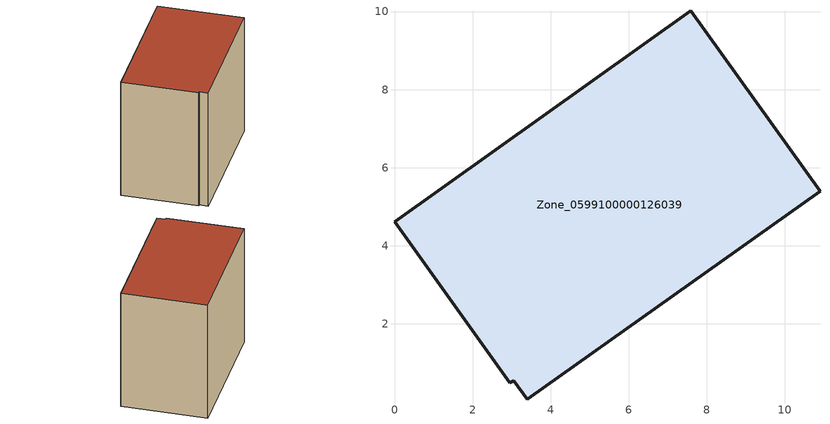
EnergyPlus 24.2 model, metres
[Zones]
Zone_0599100000126039
 floor ground (C_G): 3.4,0.07 3.06,0.54 2.96,0.49 0,4.62 7.59,10.02 10.9,5.39 z0
 wall outside (C_F): 7.59,10.02 0,4.62 2.96,0.49 3.06,0.54 3.4,0.07 10.9,5.39 7.59,10.02 z0:8.47
 roof outside (C_R): 3.06,0.54 3.4,0.07 10.9,5.39 7.59,10.02 0,4.62 2.96,0.49 z8.47
[BUILDING]
Pand.0599100000126039: North Axis=0; Terrain=City; Loads Convergence Tolerance Value=0.04; Temperature Convergence Tolerance Value=0.4; Solar Distribution=FullExterior; Maximum Number of Warmup Days=25; Minimum Number of Warmup Days=1
[Site:Location]
Rotterdam.The.Hague.AP_ZH_NLD Design_Conditions: Latitude=51.96; Longitude=4.45; Time Zone=1; Elevation=-4.5
[SITE:GROUNDTEMPERATURE:BUILDINGSURFACE]
18, 18, 18, 18, 18, 18, 18, 18, 18, 18, 18, 18
[MATERIAL] Thermal Absorptance=0.9; Solar Absorptance=0.7; Visible Absorptance=0.7
Name | Roughness | Thickness | Conductivity | Density | Specific Heat
G.TI.1975-1991 | MediumSmooth | 0.15 | 0.288461 | 540 | 1210
F.TI.1975-1991 | Rough | 0.3 | 0.230769 | 1920 | 840
R.TI.1975-1991 | MediumRough | 0.2 | 0.153846 | 1500 | 1000
[CONSTRUCTION]
C_G: G.TI.1975-1991
C_F: F.TI.1975-1991
C_R: R.TI.1975-1991
[ZONE]
Zone_0599100000126039: Type=1; Multiplier=1; Ceiling Height=Autocalculate; Volume=Autocalculate; Floor Area=autocalculate; Part of Total Floor Area=Yes
[ZONEINFILTRATION:DESIGNFLOWRATE]
Infil_Zone_0599100000126039: Zone or ZoneList or Space or SpaceList=Zone_0599100000126039; Schedule=AlwaysOn; Design Flow Rate Calculation Method=Flow/Area; Flow Rate per Floor Area=0.003; Constant Term Coefficient=1; Temperature Term Coefficient=0; Velocity Term Coefficient=0; Velocity Squared Term Coefficient=0
[HVACTEMPLATE:ZONE:IDEALLOADSAIRSYSTEM]
Zone_0599100000126039: Maximum Heating Supply Air Temperature=50; Minimum Cooling Supply Air Temperature=13; Maximum Heating Supply Air Humidity Ratio=0.0156; Minimum Cooling Supply Air Humidity Ratio=0.0077; Heating Limit=NoLimit; Cooling Limit=NoLimit; Dehumidification Control Type=ConstantSensibleHeatRatio; Cooling Sensible Heat Ratio=0.7; Dehumidification Setpoint=60; Humidification Control Type=None; Humidification Setpoint=30; Outdoor Air Method=None; Outdoor Air Flow Rate per Person=0.00944; Outdoor Air Flow Rate per Zone Floor Area=0; Outdoor Air Flow Rate per Zone=0; Demand Controlled Ventilation Type=None; Outdoor Air Economizer Type=NoEconomizer; Heat Recovery Type=None; Sensible Heat Recovery Effectiveness=0.7; Latent Heat Recovery Effectiveness=0.65
[ZONECONTROL:THERMOSTAT]
ThermostatControl_Zone_0599100000126039: Zone or ZoneList=Zone_0599100000126039; Control Type Schedule=DualSetpointControlType; Control 1=Thermostat_Zone_0599100000126039; Temperature Difference Between Cutout And Setpoint=0
[THERMOSTATSETPOINT:DUALSETPOINT]
Thermostat_Zone_0599100000126039: Heating Setpoint Temperature Schedule=HeatingSetpoint_Zone_0599100000126039; Cooling Setpoint Temperature Schedule=CoolingSetpoint_Zone_0599100000126039
[SCHEDULE:COMPACT]
HeatingSetpoint_Zone_0599100000126039: Through: 12/31, For: AllDays, Until: 24:00, 21
CoolingSetpoint_Zone_0599100000126039: Through: 12/31, For: AllDays, Until: 24:00, 24
DualSetpointControlType: Through: 12/31, For: AllDays, Until: 24:00, 4
AlwaysOn: Through: 12/31, For: AllDays, Until: 24:00, 1
